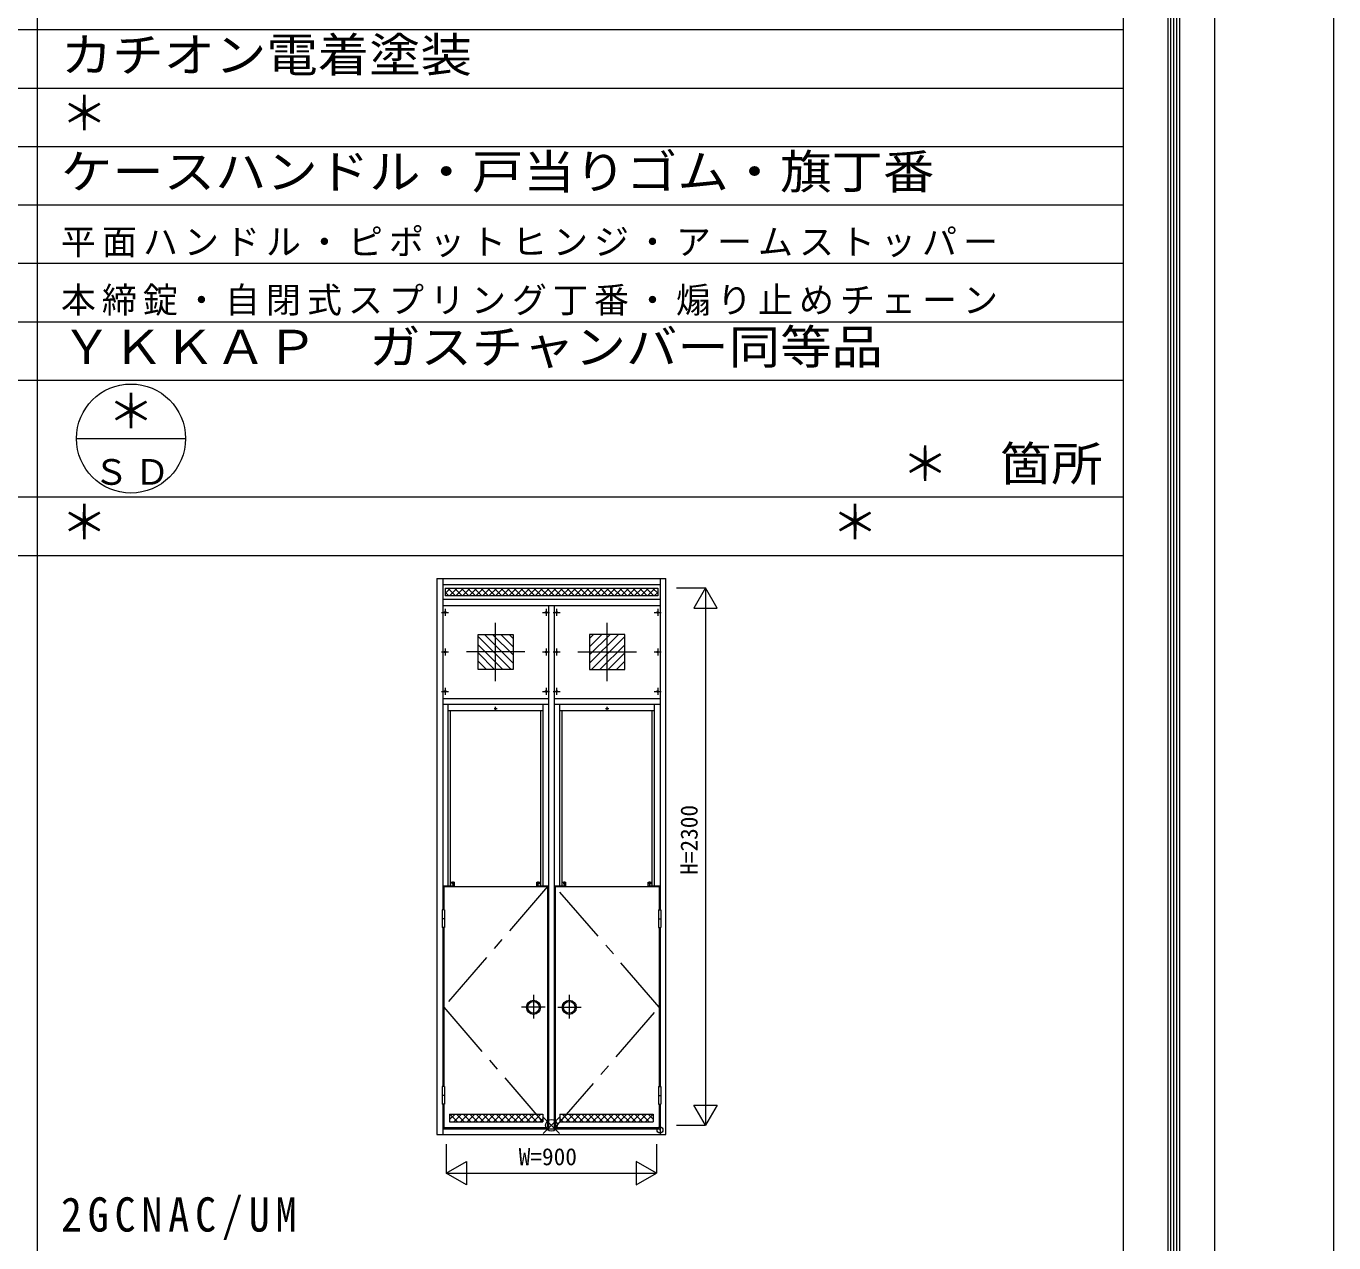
# Model space of a CAD drawing. Units: millimetres, scale not verified. Extents: x -14862 to 14850, y -10512 to 10500.
# Drawn here: x 9251 to 14850, y -30 to 5178 of the extents above; entities that cross this region are included whole.
import ezdxf
from ezdxf.enums import TextEntityAlignment as Align

# ---------------------------------------------------------------- set-up
doc = ezdxf.new("R2010")
doc.units = ezdxf.units.MM
doc.header["$LTSCALE"] = 50
doc.header["$PDMODE"] = 32
doc.header["$PDSIZE"] = 25
doc.linetypes.add('CHAIN1', pattern=[8, 5, -1, 1, -1])
doc.layers.add('0-0_0', color=7, linetype='Continuous')
for name, color, linetype, lineweight in [('0-1_USER1', 7, 'Continuous', 9), ('0-3_YKK_11', 7, 'Continuous', 9), ('0-4_YKK_12', 2, 'Continuous', 9), ('0-5_YSS_K', 4, 'Continuous', 9), ('0-6_YKK_13', 3, 'Continuous', 9)]:
    doc.layers.add(name, color=color, linetype=linetype, lineweight=lineweight)
doc.styles.add('ＭＳ ゴシック', font='')
doc.styles.get('ＭＳ ゴシック').set_extended_font_data('MS Gothic')

msp = doc.modelspace()

# ---------------------------------------------------------------- linework, layer by layer
at = {"layer": '0-1_USER1'}
for p, q in [((14850, -10500), (14850, 10500)), ((14340.79, -9999.25), (14340.79, 9987.41)), ((14152.45, -9812.03), (14152.45, 9799.62)), ((14165.42, -9825), (14165.42, 9812.59)), ((14177.82, -9837.41), (14177.82, 9825.57)), ((14190.23, -9849.81), (14190.23, 9837.97)), ((14140.04, -9799.06), (14140.04, 9787.22)), ((9300.04, -8247.06), (9300.04, 9617.94)), ((13950.04, -8247.06), (13950.04, 9617.94)), ((-13949.96, 5162.94), (13950.04, 5162.94)), ((-13949.96, 4912.94), (13950.04, 4912.94)), ((-13949.96, 4662.94), (13950.04, 4662.94)), ((-13949.96, 4412.94), (13950.04, 4412.94)), ((-13949.96, 4162.94), (13950.04, 4162.94)), ((-13949.96, 3912.94), (13950.04, 3912.94)), ((-13949.96, 3662.94), (13950.04, 3662.94)), ((9466.7, 3412.94), (9933.37, 3412.94)), ((-13949.96, 3162.94), (13950.04, 3162.94)), ((-13949.96, 2912.94), (13950.04, 2912.94))]:
    msp.add_line(p, q, dxfattribs=at)
msp.add_circle((9700.04, 3412.94), 233.33, dxfattribs=at)
at = {"layer": '0-3_YKK_11'}
for p, q in [((11464.68, 438.08), (11535.39, 508.79)), ((11464.68, 508.79), (11535.39, 438.08))]:
    msp.add_line(p, q, dxfattribs=at)
msp.add_circle((11500.04, 473.44), 25, dxfattribs=at)
at = {"layer": '0-4_YKK_12'}
for p, q in [((12035.04, 2773.44), (12160.04, 2773.44)), ((12160.04, 2773.44), (12110.04, 2686.83)), ((12160.04, 2773.44), (12160.04, 473.44)), ((12210.04, 2686.83), (12160.04, 2773.44)), ((12110.04, 2686.83), (12210.04, 2686.83)), ((12160.04, 473.44), (12110.04, 560.04)), ((12110.04, 560.04), (12210.04, 560.04)), ((12210.04, 560.04), (12160.04, 473.44)), ((12035.04, 473.44), (12160.04, 473.44)), ((11050.04, 393.44), (11050.04, 268.44)), ((11950.04, 393.44), (11950.04, 268.44)), ((11950.04, 268.44), (11863.44, 318.44)), ((11050.04, 268.44), (11950.04, 268.44))]:
    msp.add_line(p, q, dxfattribs=at)
msp.add_lwpolyline([(11136.64, 318.44), (11136.64, 218.44), (11050.04, 268.44)], close=True, dxfattribs=at)
msp.add_lwpolyline([(11863.44, 318.44), (11863.44, 218.44), (11950.04, 268.44)], dxfattribs=at)
at = {"layer": '0-5_YSS_K'}
for p, q in [((11010.04, 2813.44), (11010.04, 433.44)), ((11010.04, 2813.44), (11990.04, 2813.44)), ((11035.04, 2813.44), (11035.04, 1395.44)), ((11965.04, 2813.44), (11965.04, 1395.44)), ((11990.04, 433.44), (11990.04, 2813.44)), ((11035.04, 2788.44), (11965.04, 2788.44)), ((11045.04, 2772.44), (11955.04, 2772.44)), ((11045.04, 2772.44), (11045.04, 2739.44)), ((11045.04, 2749.69), (11067.78, 2772.44)), ((11045.04, 2755.72), (11061.32, 2739.44)), ((11056.61, 2772.44), (11089.61, 2739.44)), ((11063.07, 2739.44), (11096.07, 2772.44)), ((11084.89, 2772.44), (11117.89, 2739.44)), ((11091.35, 2739.44), (11124.35, 2772.44)), ((11113.18, 2772.44), (11146.18, 2739.44)), ((11119.64, 2739.44), (11152.64, 2772.44)), ((11141.46, 2772.44), (11174.46, 2739.44)), ((11147.92, 2739.44), (11180.92, 2772.44)), ((11169.74, 2772.44), (11202.74, 2739.44)), ((11176.21, 2739.44), (11209.21, 2772.44)), ((11198.03, 2772.44), (11231.03, 2739.44)), ((11204.49, 2739.44), (11237.49, 2772.44)), ((11226.31, 2772.44), (11259.31, 2739.44)), ((11232.78, 2739.44), (11265.78, 2772.44)), ((11254.6, 2772.44), (11287.6, 2739.44)), ((11261.06, 2739.44), (11294.06, 2772.44)), ((11282.88, 2772.44), (11315.88, 2739.44)), ((11289.34, 2739.44), (11322.34, 2772.44)), ((11311.17, 2772.44), (11344.17, 2739.44)), ((11317.63, 2739.44), (11350.63, 2772.44)), ((11339.45, 2772.44), (11372.45, 2739.44)), ((11345.91, 2739.44), (11378.91, 2772.44)), ((11367.73, 2772.44), (11400.73, 2739.44)), ((11374.2, 2739.44), (11407.2, 2772.44)), ((11396.02, 2772.44), (11429.02, 2739.44)), ((11402.48, 2739.44), (11435.48, 2772.44)), ((11424.3, 2772.44), (11457.3, 2739.44)), ((11430.77, 2739.44), (11463.77, 2772.44)), ((11452.59, 2772.44), (11485.59, 2739.44)), ((11459.05, 2739.44), (11492.05, 2772.44)), ((11480.87, 2772.44), (11513.87, 2739.44)), ((11487.33, 2739.44), (11520.33, 2772.44)), ((11509.16, 2772.44), (11542.16, 2739.44)), ((11515.62, 2739.44), (11548.62, 2772.44)), ((11537.44, 2772.44), (11570.44, 2739.44)), ((11543.9, 2739.44), (11576.9, 2772.44)), ((11565.72, 2772.44), (11598.72, 2739.44)), ((11572.19, 2739.44), (11605.19, 2772.44)), ((11594.01, 2772.44), (11627.01, 2739.44)), ((11600.47, 2739.44), (11633.47, 2772.44)), ((11622.29, 2772.44), (11655.29, 2739.44)), ((11628.75, 2739.44), (11661.75, 2772.44)), ((11650.58, 2772.44), (11683.58, 2739.44)), ((11657.04, 2739.44), (11690.04, 2772.44)), ((11678.86, 2772.44), (11711.86, 2739.44)), ((11685.32, 2739.44), (11718.32, 2772.44)), ((11707.15, 2772.44), (11740.15, 2739.44)), ((11713.61, 2739.44), (11746.61, 2772.44)), ((11735.43, 2772.44), (11768.43, 2739.44)), ((11741.89, 2739.44), (11774.89, 2772.44)), ((11763.72, 2772.44), (11796.71, 2739.44)), ((11770.18, 2739.44), (11803.18, 2772.44)), ((11792, 2772.44), (11825, 2739.44)), ((11798.46, 2739.44), (11831.46, 2772.44)), ((11820.28, 2772.44), (11853.28, 2739.44)), ((11826.74, 2739.44), (11859.74, 2772.44)), ((11848.57, 2772.44), (11881.57, 2739.44)), ((11855.03, 2739.44), (11888.03, 2772.44)), ((11876.85, 2772.44), (11909.85, 2739.44)), ((11883.31, 2739.44), (11916.31, 2772.44)), ((11905.14, 2772.44), (11938.14, 2739.44)), ((11911.6, 2739.44), (11944.6, 2772.44)), ((11933.42, 2772.44), (11955.04, 2750.82)), ((11939.88, 2739.44), (11955.04, 2754.59)), ((11955.04, 2772.44), (11955.04, 2739.44)), ((11965.04, 2723.44), (11035.04, 2723.44)), ((11035.04, 2698.44), (11965.04, 2698.44)), ((11955.04, 2739.44), (11045.04, 2739.44)), ((11487.54, 2698.44), (11487.54, 458.44)), ((11512.54, 2698.44), (11512.54, 458.44)), ((11186.29, 2424.44), (11186.29, 2574.44)), ((11186.29, 2574.44), (11336.29, 2574.44)), ((11327.71, 2424.44), (11186.29, 2565.86)), ((11292.35, 2424.44), (11186.29, 2530.5)), ((11336.29, 2451.21), (11213.07, 2574.44)), ((11336.29, 2486.57), (11248.42, 2574.44)), ((11336.29, 2521.92), (11283.78, 2574.44)), ((11336.29, 2557.28), (11319.13, 2574.44)), ((11336.29, 2574.44), (11336.29, 2424.44)), ((11663.79, 2521.92), (11716.3, 2574.44)), ((11663.79, 2557.28), (11680.95, 2574.44)), ((11663.79, 2451.21), (11787.01, 2574.44)), ((11813.79, 2574.44), (11663.79, 2574.44)), ((11663.79, 2486.57), (11751.66, 2574.44)), ((11663.79, 2574.44), (11663.79, 2424.44)), ((11672.37, 2424.44), (11813.79, 2565.86)), ((11707.72, 2424.44), (11813.79, 2530.5)), ((11813.79, 2424.44), (11813.79, 2574.44)), ((11257, 2424.44), (11186.29, 2495.15)), ((11743.08, 2424.44), (11813.79, 2495.15)), ((11221.64, 2424.44), (11186.29, 2459.79)), ((11336.29, 2424.44), (11186.29, 2424.44)), ((11663.79, 2424.44), (11813.79, 2424.44)), ((11778.43, 2424.44), (11813.79, 2459.79)), ((11035.04, 2300.44), (11487.54, 2300.44)), ((11512.54, 2300.44), (11965.04, 2300.44)), ((11035.04, 2275.44), (11487.54, 2275.44)), ((11058.04, 1498.44), (11058.04, 2275.44)), ((11058.04, 2248.44), (11464.54, 2248.44)), ((11068.04, 1498.44), (11068.04, 2248.44)), ((11454.54, 1498.44), (11454.54, 2248.44)), ((11464.54, 1498.44), (11464.54, 2275.44)), ((11512.54, 2275.44), (11965.04, 2275.44)), ((11535.54, 1498.44), (11535.54, 2275.44)), ((11535.54, 2248.44), (11942.04, 2248.44)), ((11545.54, 1498.44), (11545.54, 2248.44)), ((11932.04, 1498.44), (11932.04, 2248.44)), ((11942.04, 1498.44), (11942.04, 2275.44)), ((11068.04, 1513.44), (11085.02, 1513.44)), ((11085.02, 1498.44), (11085.02, 1513.44)), ((11437.54, 1498.44), (11437.54, 1513.44)), ((11437.54, 1513.44), (11454.54, 1513.44)), ((11545.54, 1513.44), (11562.52, 1513.44)), ((11562.52, 1498.44), (11562.52, 1513.44)), ((11915.04, 1498.44), (11915.04, 1513.44)), ((11915.04, 1513.44), (11932.04, 1513.44)), ((11035.04, 1498.44), (11085.02, 1498.44)), ((11039.04, 1495.44), (11039.04, 1395.44)), ((11039.04, 1495.44), (11483.54, 1495.44)), ((11437.54, 1498.44), (11487.54, 1498.44)), ((11483.54, 1495.44), (11483.54, 463.44)), ((11512.54, 1498.44), (11562.52, 1498.44)), ((11516.54, 1495.44), (11516.54, 463.44)), ((11516.54, 1495.44), (11961.04, 1495.44)), ((11915.04, 1498.44), (11965.04, 1498.44)), ((11961.04, 1495.44), (11961.04, 1395.44)), ((11035.04, 1319.44), (11035.04, 639.44)), ((11039.04, 1319.44), (11039.04, 639.44)), ((11961.04, 1319.44), (11961.04, 639.44)), ((11965.04, 1319.44), (11965.04, 639.44)), ((11035.04, 563.44), (11035.04, 433.44)), ((11039.04, 563.44), (11039.04, 463.44)), ((11961.04, 563.44), (11961.04, 463.44)), ((11965.04, 563.44), (11965.04, 433.44)), ((11064.04, 521.44), (11463.54, 521.44)), ((11064.04, 521.44), (11064.04, 488.44)), ((11064.04, 498.12), (11087.35, 521.44)), ((11065.32, 521.44), (11098.32, 488.44)), ((11082.64, 488.44), (11115.64, 521.44)), ((11093.61, 521.44), (11126.61, 488.44)), ((11110.92, 488.44), (11143.92, 521.44)), ((11121.89, 521.44), (11154.89, 488.44)), ((11139.21, 488.44), (11172.21, 521.44)), ((11150.18, 521.44), (11183.18, 488.44)), ((11167.49, 488.44), (11200.49, 521.44)), ((11178.46, 521.44), (11211.46, 488.44)), ((11195.78, 488.44), (11228.78, 521.44)), ((11206.74, 521.44), (11239.75, 488.44)), ((11224.06, 488.44), (11257.06, 521.44)), ((11235.03, 521.44), (11268.03, 488.44)), ((11252.34, 488.44), (11285.34, 521.44)), ((11263.31, 521.44), (11296.31, 488.44)), ((11280.63, 488.44), (11313.63, 521.44)), ((11291.6, 521.44), (11324.6, 488.44)), ((11308.91, 488.44), (11341.91, 521.44)), ((11319.88, 521.44), (11352.88, 488.44)), ((11337.2, 488.44), (11370.2, 521.44)), ((11348.17, 521.44), (11381.17, 488.44)), ((11365.48, 488.44), (11398.48, 521.44)), ((11376.45, 521.44), (11409.45, 488.44)), ((11393.77, 488.44), (11426.77, 521.44)), ((11404.73, 521.44), (11437.73, 488.44)), ((11422.05, 488.44), (11455.05, 521.44)), ((11433.02, 521.44), (11463.54, 490.92)), ((11463.54, 521.44), (11463.54, 488.44)), ((11536.54, 521.44), (11936.04, 521.44)), ((11536.54, 489.79), (11568.19, 521.44)), ((11536.54, 521.44), (11536.54, 488.44)), ((11536.54, 518.07), (11539.9, 521.44)), ((11546.16, 521.44), (11579.16, 488.44)), ((11563.47, 488.44), (11596.47, 521.44)), ((11574.44, 521.44), (11607.44, 488.44)), ((11591.75, 488.44), (11624.75, 521.44)), ((11602.72, 521.44), (11635.72, 488.44)), ((11620.04, 488.44), (11653.04, 521.44)), ((11631.01, 521.44), (11664.01, 488.44)), ((11648.32, 488.44), (11681.32, 521.44)), ((11659.29, 521.44), (11692.29, 488.44)), ((11676.61, 488.44), (11709.61, 521.44)), ((11687.58, 521.44), (11720.58, 488.44)), ((11704.89, 488.44), (11737.89, 521.44)), ((11715.86, 521.44), (11748.86, 488.44)), ((11733.18, 488.44), (11766.18, 521.44)), ((11744.15, 521.44), (11777.15, 488.44)), ((11761.46, 488.44), (11794.46, 521.44)), ((11772.43, 521.44), (11805.43, 488.44)), ((11789.74, 488.44), (11822.74, 521.44)), ((11800.71, 521.44), (11833.71, 488.44)), ((11818.03, 488.44), (11851.03, 521.44)), ((11829, 521.44), (11862, 488.44)), ((11846.31, 488.44), (11879.31, 521.44)), ((11857.28, 521.44), (11890.28, 488.44)), ((11874.6, 488.44), (11907.6, 521.44)), ((11885.57, 521.44), (11918.57, 488.44)), ((11902.88, 488.44), (11935.88, 521.44)), ((11913.85, 521.44), (11936.04, 499.25)), ((11926.01, 521.44), (11926.04, 521.41)), ((11936.04, 521.44), (11936.04, 488.44)), ((11035.04, 458.44), (11660.04, 458.44)), ((11039.04, 463.44), (11483.54, 463.44)), ((11039.04, 458.44), (11965.04, 458.44)), ((11064.04, 488.44), (11463.54, 488.44)), ((11450.33, 488.44), (11463.54, 501.64)), ((11516.54, 463.44), (11961.04, 463.44)), ((11536.54, 502.77), (11550.87, 488.44)), ((11536.54, 488.44), (11936.04, 488.44)), ((11010.04, 433.44), (11990.04, 433.44))]:
    msp.add_line(p, q, dxfattribs=at)
at = {"layer": '0-5_YSS_K', "linetype": 'CHAIN1'}
for p, q in [((11030.04, 2668.44), (11060.04, 2668.44)), ((11045.04, 2683.44), (11045.04, 2653.44)), ((11462.54, 2668.44), (11492.54, 2668.44)), ((11477.54, 2683.44), (11477.54, 2653.44)), ((11507.54, 2668.44), (11537.54, 2668.44)), ((11522.54, 2683.44), (11522.54, 2653.44)), ((11940.04, 2668.44), (11970.04, 2668.44)), ((11955.04, 2683.44), (11955.04, 2653.44)), ((11261.29, 2374.44), (11261.29, 2624.44)), ((11738.79, 2374.44), (11738.79, 2624.44)), ((11030.04, 2499.44), (11060.04, 2499.44)), ((11045.04, 2514.44), (11045.04, 2484.44)), ((11386.29, 2499.44), (11136.29, 2499.44)), ((11462.54, 2499.44), (11492.54, 2499.44)), ((11477.54, 2514.44), (11477.54, 2484.44)), ((11507.54, 2499.44), (11537.54, 2499.44)), ((11522.54, 2514.44), (11522.54, 2484.44)), ((11613.79, 2499.44), (11863.79, 2499.44)), ((11940.04, 2499.44), (11970.04, 2499.44)), ((11955.04, 2514.44), (11955.04, 2484.44)), ((11030.04, 2330.44), (11060.04, 2330.44)), ((11045.04, 2345.44), (11045.04, 2315.44)), ((11462.54, 2330.44), (11492.54, 2330.44)), ((11477.54, 2345.44), (11477.54, 2315.44)), ((11507.54, 2330.44), (11537.54, 2330.44)), ((11522.54, 2345.44), (11522.54, 2315.44)), ((11940.04, 2330.44), (11970.04, 2330.44)), ((11955.04, 2345.44), (11955.04, 2315.44)), ((11254.52, 2256.84), (11268.1, 2256.84)), ((11261.29, 2249.51), (11261.29, 2264.79)), ((11732.02, 2256.84), (11745.6, 2256.84)), ((11738.79, 2249.51), (11738.79, 2264.79)), ((11079.02, 1501.11), (11079.02, 1516.39)), ((11443.54, 1501.11), (11443.54, 1516.39)), ((11556.52, 1501.11), (11556.52, 1516.39)), ((11921.04, 1501.11), (11921.04, 1516.39)), ((11483.54, 1495.44), (11039.04, 979.49)), ((11072.25, 1508.44), (11085.83, 1508.44)), ((11436.77, 1508.44), (11450.35, 1508.44)), ((11961.04, 979.49), (11516.54, 1495.44)), ((11549.75, 1508.44), (11563.33, 1508.44)), ((11914.27, 1508.44), (11927.85, 1508.44)), ((11039.04, 979.38), (11483.54, 463.44)), ((11516.54, 463.44), (11961.04, 979.38))]:
    msp.add_line(p, q, dxfattribs=at)
at = {"layer": '0-5_YSS_K'}
for centre, radius in [((11045.04, 2668.44), 3.5), ((11477.54, 2668.44), 3.5), ((11522.54, 2668.44), 3.5), ((11955.04, 2668.44), 3.5), ((11045.04, 2499.44), 3.5), ((11477.54, 2499.44), 3.5), ((11522.54, 2499.44), 3.5), ((11955.04, 2499.44), 3.5), ((11045.04, 2330.44), 3.5), ((11477.54, 2330.44), 3.5), ((11522.54, 2330.44), 3.5), ((11955.04, 2330.44), 3.5), ((11261.29, 2256.84), 2.5), ((11738.79, 2256.84), 2.5), ((11079.02, 1508.44), 2.5), ((11443.54, 1508.44), 2.5), ((11556.52, 1508.44), 2.5), ((11921.04, 1508.44), 2.5)]:
    msp.add_circle(centre, radius, dxfattribs=at)
msp.add_point((11965.04, 453.44), dxfattribs=at)
at = {"layer": '0-6_YKK_13'}
for p, q in [((11032.04, 1395.44), (11032.04, 1319.44)), ((11042.04, 1395.44), (11032.04, 1395.44)), ((11042.04, 1357.44), (11032.04, 1357.44)), ((11042.04, 1395.44), (11042.04, 1319.44)), ((11958.04, 1395.44), (11968.04, 1395.44)), ((11958.04, 1357.44), (11968.04, 1357.44)), ((11968.04, 1395.44), (11968.04, 1319.44)), ((11042.04, 1319.44), (11032.04, 1319.44)), ((11042.04, 639.44), (11032.04, 639.44)), ((11032.04, 639.44), (11032.04, 563.44)), ((11042.04, 639.44), (11042.04, 563.44)), ((11958.04, 639.44), (11968.04, 639.44)), ((11958.04, 639.44), (11958.04, 563.44)), ((11968.04, 639.44), (11968.04, 563.44)), ((11042.04, 601.44), (11032.04, 601.44)), ((11042.04, 563.44), (11032.04, 563.44)), ((11958.04, 601.44), (11968.04, 601.44)), ((11958.04, 563.44), (11968.04, 563.44))]:
    msp.add_line(p, q, dxfattribs=at)
at = {"layer": '0-6_YKK_13', "linetype": 'CHAIN1'}
for p, q in [((11423.48, 1032.1), (11423.48, 931.01)), ((11576.6, 1032.1), (11576.6, 931.01)), ((11473.08, 978.44), (11371.99, 978.44)), ((11527, 978.44), (11628.08, 978.44))]:
    msp.add_line(p, q, dxfattribs=at)
at = {"layer": '0-6_YKK_13'}
msp.add_lwpolyline([(11958.04, 1395.44), (11958.04, 1319.44), (11968.04, 1319.44)], dxfattribs=at)
for centre, radius in [((11423.48, 978.44), 30), ((11576.6, 978.44), 30), ((11423.48, 978.44), 25), ((11576.6, 978.44), 25)]:
    msp.add_circle(centre, radius, dxfattribs=at)

# ---------------------------------------------------------------- texts
at = {"layer": '0-0_0', "style": 'ＭＳ ゴシック', "width": 1.1}
for s, p in [('カチオン電着塗装', (9400.04, 4937.94)), ('ケースハンドル・戸当りゴム・旗丁番', (9400.04, 4437.94)), ('ＹＫＫＡＰ\u3000ガスチャンバー同等品', (9400.04, 3687.94))]:
    msp.add_text(s, height=146.6, dxfattribs=at).set_placement(p, align=Align.BOTTOM_LEFT)
at = {"layer": '0-0_0', "style": 'ＭＳ ゴシック'}
for p in [(9400.04, 4687.94), (9600.04, 3412.94), (13000.04, 3187.94), (9400.04, 2937.94), (12700.04, 2937.94)]:
    msp.add_text('＊', height=146.6, dxfattribs=at).set_placement(p, align=Align.BOTTOM_LEFT)
at = {"layer": '0-0_0', "attachment_point": 7, "style": 'ＭＳ ゴシック'}
for s, insert, char_height in [('\\T1.17;平面ハンドル・ピポットヒンジ・アームストッパー', (9400.04, 4187.94), 110), ('\\T1.17;本締錠・自閉式スプリング丁番・煽り止めチェーン', (9400.04, 3937.94), 110), ('\\T1.28;\\W0.9;2GCNAC/UM', (9400.04, -17.06), 146.6)]:
    msp.add_mtext(s, dxfattribs=dict(at, insert=insert, char_height=char_height))
at = {"layer": '0-1_USER1', "style": 'ＭＳ ゴシック', "width": 1.1}
msp.add_text('箇所', height=146.6, dxfattribs=at).set_placement((13420.04, 3187.94), align=Align.BOTTOM_LEFT)
at = {"layer": '0-1_USER1', "insert": (9540.04, 3212.94), "char_height": 110, "attachment_point": 7, "style": 'ＭＳ ゴシック'}
msp.add_mtext('\\T1.17;ＳＤ', dxfattribs=at)
at = {"layer": '0-4_YKK_12', "color": 4, "style": 'ＭＳ ゴシック'}
msp.add_text('H=2300', height=73.31, rotation=90, dxfattribs=at).set_placement((12148.04, 1545.44), align=Align.BOTTOM_LEFT)
msp.add_text('W=900', height=73.31, dxfattribs=at).set_placement((11360.04, 280.44), align=Align.BOTTOM_LEFT)

doc.saveas('drawing.dxf')
